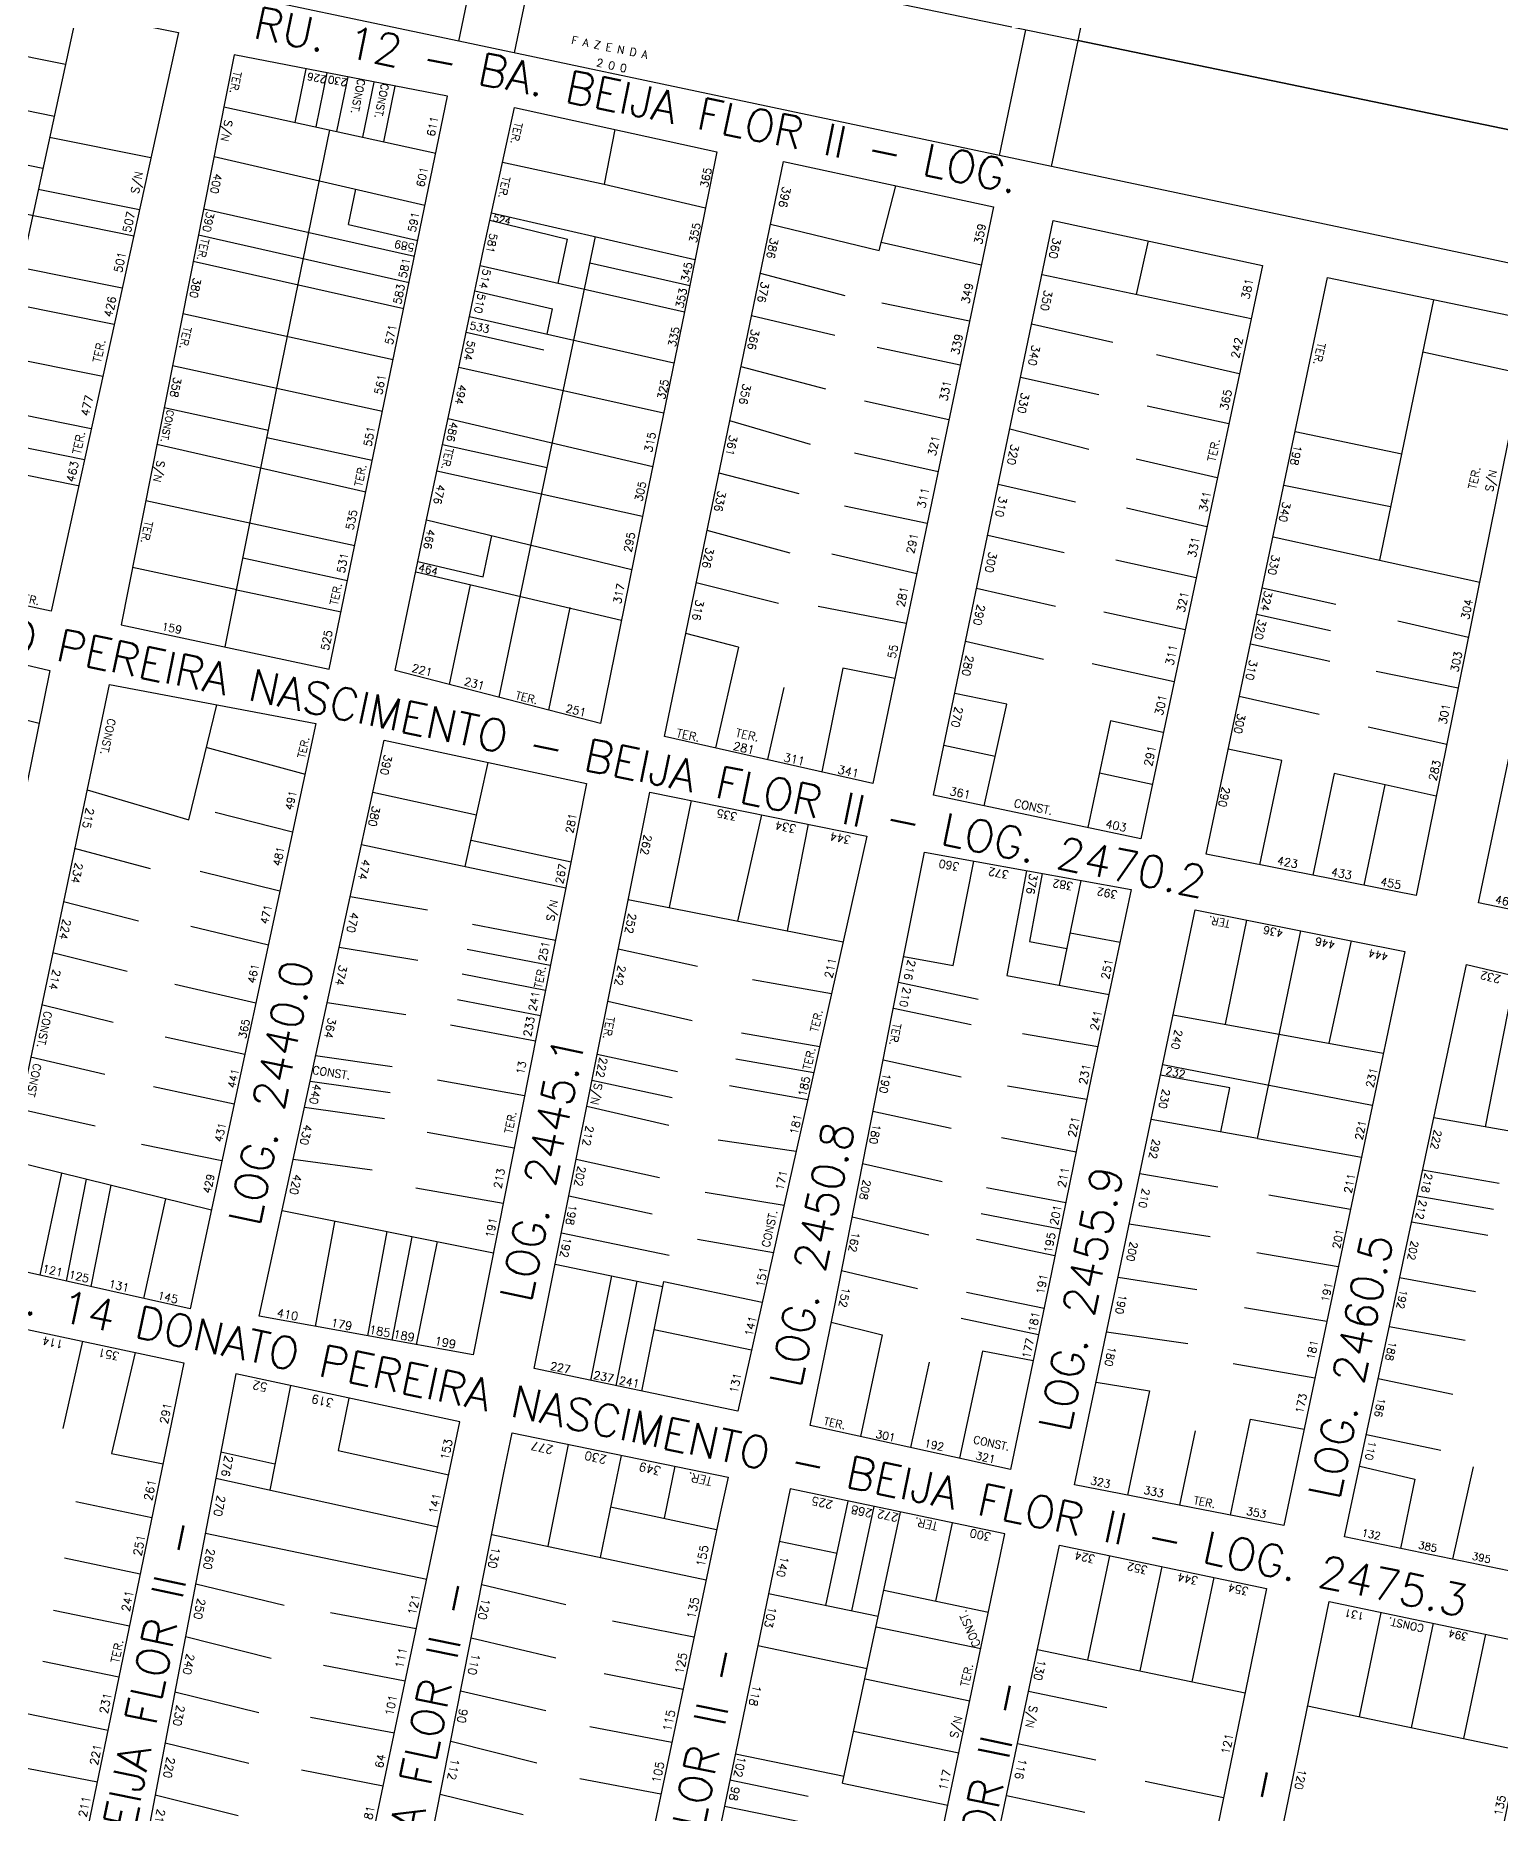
# Model space of a CAD drawing. Extents: x 714896 to 749292, y 8417558 to 8447149.
# Drawn here: x 742204.8 to 742479.6, y 8426256.5 to 8426589.8 of the extents above; entities that cross this region are included whole.
import ezdxf

# ---------------------------------------------------------------- set-up
doc = ezdxf.new("R2010")
doc.units = 0
doc.header["$MEASUREMENT"] = 0
for name, color, linetype in [('LOTE', 7, 'CONTINUOUS'), ('NUM-PORTA', 7, 'CONTINUOUS'), ('QUADRA', 6, 'CONTINUOUS'), ('TEXTO', 7, 'CONTINUOUS'), ('TEXTODERUA', 3, 'CONTINUOUS')]:
    doc.layers.add(name, color=color, linetype=linetype)
doc.styles.add('ROMANS', font='ROMANS.SHX', dxfattribs={"height": 1.5})

msp = doc.modelspace()

# ---------------------------------------------------------------- linework, layer by layer
at = {"layer": 'LOTE', "color": 7}
for p, q in [((742212.58, 8426594.21, 518.27), (742188.94, 8426485.9, 518.77)), ((742189.83, 8426588.61), (742210.43, 8426584.45)), ((742253.56, 8426573.51, 0.62), (742255.62, 8426583.59)), ((742257.47, 8426572.67, 0.62), (742259.55, 8426582.83)), ((742261.37, 8426571.82, 0.63), (742263.48, 8426582.06)), ((742266.26, 8426570.75, 0.63), (742268.38, 8426581.1)), ((742270.17, 8426569.91, 0.64), (742272.31, 8426580.34)), ((742187.82, 8426578.87, 521.18), (742208.42, 8426574.71, 521.18)), ((742240.18, 8426576.42), (742279.93, 8426567.79, 521.44)), ((742185.79, 8426569.08, 521.18), (742206.2, 8426564.96, 521.18)), ((742207.47, 8426570.77), (742226.47, 8426566.93)), ((742250.1, 8426523.69, 522.53), (742260.03, 8426572.11, 519.56)), ((742313.52, 8426572.2, 519.49), (742311.53, 8426561.94, 520.43)), ((742238.34, 8426567.16, 518.57), (742277.9, 8426557.99, 521.44)), ((742292.46, 8426566.09, 521.11), (742311.53, 8426561.94, 520.43)), ((742183.97, 8426560.26, 521.18), (742223.25, 8426552.29)), ((742205.34, 8426561), (742224.32, 8426557.17)), ((742263.54, 8426554.38, 520.56), (742264.9, 8426561.01, 520.15)), ((742311.53, 8426561.94, 520.43), (742330.5, 8426557.52, 521.32)), ((742363.07, 8426549.52, 522.82), (742366.22, 8426561.65, 521.41)), ((742236.39, 8426557.35, 518.57), (742275.93, 8426548.43, 521.44)), ((742290.38, 8426556.56, 521.12), (742328.55, 8426547.84, 521.32)), ((742235.41, 8426552.45, 518.57), (742274.92, 8426543.53, 521.44)), ((742263.54, 8426554.38, 520.56), (742276.53, 8426551.37, 521.44)), ((742290.08, 8426555.19, 521.12), (742304.66, 8426551.65, 521.12)), ((742342.72, 8426554.42, 523.75), (742363.07, 8426549.52, 522.82)), ((742363.46, 8426551.05, 522.74), (742382.23, 8426546.85, 523.47)), ((742411.36, 8426541.25, 524.3), (742413.64, 8426551.31, 522.95)), ((742202.12, 8426546.35), (742221.1, 8426542.52)), ((742234.44, 8426547.54, 518.57), (742273.9, 8426538.63, 521.44)), ((742288.25, 8426546.68, 521.12), (742326.57, 8426538.04, 521.32)), ((742308.81, 8426547.17, 521.22), (742327.57, 8426542.94, 521.32)), ((742356.74, 8426541, 523.18), (742340.81, 8426545.22, 523.75)), ((742393.65, 8426545.03, 525.21), (742432.86, 8426536.77, 525.7)), ((742200.62, 8426539.51), (742219.59, 8426535.68)), ((742287.25, 8426541.93, 521.12), (742301.84, 8426538.59, 521.12)), ((742363.58, 8426539.73, 523.14), (742380.04, 8426536.35, 523.47)), ((742467.11, 8426540.27, 522.35), (742456.97, 8426491.46, 525.85)), ((742232.49, 8426537.73, 518.57), (742271.93, 8426529.07, 521.44)), ((742286.24, 8426537.14, 521.12), (742324.6, 8426528.43, 521.32)), ((742354.77, 8426533.58, 523.33), (742339.17, 8426537.28, 523.75)), ((742285.62, 8426534.2, 521.12), (742300.22, 8426530.86, 521.12)), ((742406.94, 8426532.24, 524.69), (742391.7, 8426535.67, 525.21)), ((742198.47, 8426529.75), (742217.44, 8426525.92)), ((742362.74, 8426531.4, 523.3), (742378.31, 8426528.09, 523.47)), ((742415.12, 8426530, 524.77), (742430.66, 8426526.42, 525.7)), ((742465.08, 8426530.5, 525.75), (742483.73, 8426526.46, 525.84)), ((742230.54, 8426527.92, 518.57), (742269.93, 8426519.39, 521.44)), ((742284.24, 8426527.65, 521.12), (742322.67, 8426519.05, 521.32)), ((742353.11, 8426523.53, 523.46), (742337.19, 8426527.72, 523.75)), ((742404.28, 8426522.42, 524.89), (742389.63, 8426525.73, 525.21)), ((742196.38, 8426519.97), (742215.29, 8426516.15)), ((742228.98, 8426520.08, 518.57), (742248.54, 8426515.84, 520)), ((742360.34, 8426521.33, 523.43), (742376.17, 8426517.81, 523.47)), ((742413.37, 8426520.39, 524.97), (742428.68, 8426517.06, 525.7)), ((742282.22, 8426518.04, 521.12), (742320.61, 8426509.02, 521.32)), ((742350.24, 8426513.15, 523.58), (742335.08, 8426517.55, 523.75)), ((742402.41, 8426512.2, 525.02), (742387.6, 8426515.99, 525.21)), ((742195.11, 8426514.15, 521.18), (742214.03, 8426510.34, 521.18)), ((742227.62, 8426513.21, 518.57), (742266.81, 8426504.29)), ((742248.26, 8426514.45, -1.44), (742268.02, 8426510.17)), ((742281.19, 8426513.15, 521.12), (742300.82, 8426508.81, 521.22)), ((742461.14, 8426511.31, 524.99), (742441.13, 8426515.52, 525.65)), ((742194.05, 8426509.27, 521.18), (742212.83, 8426505.48, 521.18)), ((742358.48, 8426511.57, 523.54), (742374.14, 8426508.09, 523.47)), ((742411.33, 8426510.43, 525.09), (742426.53, 8426506.92, 525.7)), ((742280.15, 8426508.22, 521.12), (742318.71, 8426499.69, 521.32)), ((742348.08, 8426503.87, 523.68), (742333.06, 8426507.78, 523.75)), ((742225.52, 8426502.66, 518.57), (742264.73, 8426494.22, 521.44)), ((742399.96, 8426502.33, 525.1), (742385.44, 8426505.63, 525.21)), ((742459.04, 8426501.42, 525), (742439.01, 8426505.47, 525.65)), ((742356.57, 8426501.61, 523.64), (742372.11, 8426498.38, 523.47)), ((742409.47, 8426501.27, 525.17), (742424.58, 8426497.76, 525.7)), ((742278.21, 8426499.01, 521.12), (742316.69, 8426489.73, 521.32)), ((742288.79, 8426488.35, 521.09), (742290.42, 8426496.07, 521.01)), ((742346.4, 8426492.77, 523.8), (742330.83, 8426497, 523.75)), ((742397.81, 8426492.82, 525.16), (742383.46, 8426496.09, 525.21)), ((742436.98, 8426495.82, 525.65), (742475.77, 8426487.35, 525.84)), ((742354.21, 8426492.61, 523.74), (742370.14, 8426488.95, 523.47)), ((742243.72, 8426491.87, -1.44), (742263.37, 8426487.64)), ((742276.17, 8426489.24, 521.12), (742314.76, 8426480.23, 521.32)), ((742276.58, 8426491.2, 1042.25), (742288.79, 8426488.35, 521.09)), ((742407.47, 8426491.51, 525.24), (742422.55, 8426488.21, 525.7)), ((742242.3, 8426485.98, -1.47), (742262.16, 8426481.77)), ((742282.48, 8426468.15, 521.3), (742286.43, 8426486.85, 521.11)), ((742344.21, 8426483.31, 523.94), (742328.8, 8426487.22, 523.75)), ((742396.19, 8426482.77, 525.21), (742381.38, 8426486.14, 525.21)), ((742448.78, 8426483.12, 525.35), (742434.94, 8426486.18, 525.65)), ((742301.15, 8426463.34, 521.3), (742305.16, 8426482.55, 521.18)), ((742351.67, 8426482.81, 523.88), (742368.19, 8426479.62, 523.47)), ((742405.26, 8426481.79, 525.29), (742420.48, 8426478.43, 525.7)), ((742447.75, 8426478.23, 525.35), (742433.91, 8426481.29, 525.65)), ((742460.41, 8426480.06, 525.4), (742473.66, 8426477, 525.84)), ((742336.68, 8426475.13, 523.74), (742326.82, 8426477.67, 523.75)), ((742393.95, 8426472.85, 525.27), (742379.32, 8426476.23, 525.21)), ((742447.65, 8426472.42, 525.42), (742432.74, 8426475.73, 525.65)), ((742336.68, 8426475.13, 523.74), (742332.37, 8426456.24, 525.81)), ((742356.28, 8426471.17, 523.98), (742352.35, 8426451.74, 525.81)), ((742366.03, 8426469.29, 523.47), (742356.28, 8426471.17, 523.98)), ((742403.06, 8426472.08, 525.34), (742418.41, 8426468.69, 525.7)), ((742456.33, 8426470.64, 525.44), (742471.73, 8426467.49, 525.84)), ((742345.22, 8426467.59, 524.33), (742342.12, 8426454.05, 525.81)), ((742387.07, 8426464.42, 525.29), (742377.29, 8426466.47, 525.21)), ((742445.61, 8426462.54, 525.48), (742430.66, 8426465.88, 525.65)), ((742195.72, 8426463.3, 522.63), (742205.53, 8426460.88, 521.67)), ((742233.57, 8426442.74, 523.19), (742238.82, 8426464.33, 522.39)), ((742382.77, 8426445.39, 525.7), (742387.07, 8426464.42, 525.29)), ((742406.52, 8426461.31, 525.45), (742402.27, 8426441.3, 525.7)), ((742416.39, 8426459.15, 525.7), (742406.52, 8426461.31, 525.45)), ((742454.81, 8426460.21, 525.51), (742469.58, 8426456.94, 525.84)), ((742236.79, 8426456.4, 522.92), (742255.41, 8426451.35, 521.75)), ((742384.87, 8426454.66, 525.29), (742375.24, 8426456.68, 525.21)), ((742438.64, 8426453.91, 525.55), (742428.58, 8426456.04, 525.65)), ((742285.43, 8426434.03, 523.06), (742289.75, 8426453.52, 521.48)), ((742434.53, 8426434.34, 525.85), (742438.64, 8426453.91, 525.55)), ((742414.34, 8426449.36, 525.7), (742404.44, 8426451.53, 525.45)), ((742448.46, 8426451.42, 525.55), (742444.44, 8426432.39, 525.85)), ((742467.6, 8426447.21, 525.84), (742448.46, 8426451.42, 525.55)), ((742457.98, 8426449.33, 523.69), (742454, 8426430.5, 523.99)), ((742214.51, 8426448.4, 525.74), (742233.57, 8426442.74, 523.19)), ((742268.14, 8426447.93, 523.18), (742287.58, 8426443.73, 523)), ((742323.75, 8426426.31, -0.44), (742327.89, 8426446.37)), ((742238.54, 8426444.23, 522.9), (742253.07, 8426440.49, 521.75)), ((742336.59, 8426423.79, 524.29), (742341.07, 8426443.71, 524.76)), ((742349.77, 8426441.95, 524.76), (742345.81, 8426421.97, 524.5)), ((742226.43, 8426433.56, 523.63), (742212.18, 8426437.37, 525.74)), ((742266.01, 8426438.16, 523.18), (742304.32, 8426430.01, 522.83)), ((742286.53, 8426438.97, 523), (742305.31, 8426434.91, 522.83)), ((742235.72, 8426433.11, 522.97), (742250.69, 8426429.42, 521.75)), ((742377, 8426415.44), (742380.88, 8426435.02)), ((742400.95, 8426431.38), (742396.86, 8426411.77)), ((742224.16, 8426423.74, 523.68), (742210.07, 8426427.4, 525.74)), ((742278.38, 8426425.85, 523.42), (742263.88, 8426428.33, 524.88)), ((742316.03, 8426427.84, 523.61), (742356.35, 8426419.9, 524.77)), ((742233.95, 8426422.81, 522.96), (742248.52, 8426419.34, 521.75)), ((742286.8, 8426423.23, 523.19), (742302.4, 8426420.2, 522.83)), ((742428.04, 8426404.44, 526.99), (742432.06, 8426423.95, 526.56)), ((742391.3, 8426419.92), (742398.29, 8426418.63)), ((742398.9, 8426421.56), (742408.3, 8426419.82)), ((742436.19, 8426393.19, 527.2), (742442.19, 8426421.94, 526.56)), ((742451.65, 8426420.06, 526.56), (742447.46, 8426400.88, 526.94)), ((742222.01, 8426414.32, 523.71), (742208.04, 8426417.82, 525.74)), ((742276.53, 8426416.4, 523.51), (742261.8, 8426418.81, 524.88)), ((742285.79, 8426418.54, 523.19), (742301.4, 8426415.5, 522.83)), ((742329, 8426415.27, 524.17), (742314.15, 8426418.49, 523.61)), ((742367.71, 8426417.16), (742377, 8426415.44)), ((742284.9, 8426413.87, 523.19), (742300.51, 8426410.83, 522.83)), ((742339.34, 8426412.81, 524.38), (742354.17, 8426410.19, 524.77)), ((742387.07, 8426413.58), (742406.23, 8426410.04)), ((742476.86, 8426385.17, 527.36), (742482.43, 8426413.49, 526.32)), ((742231, 8426411.94, 523), (742246.18, 8426408.47, 521.75)), ((742283.97, 8426409.1, 523.19), (742299.57, 8426406.06, 522.83)), ((742219.42, 8426404.79, 523.74), (742205.98, 8426408.06, 525.74)), ((742274.31, 8426406.18, 523.58), (742259.56, 8426408.47, 524.88)), ((742328.04, 8426405.09, 524.16), (742312.2, 8426408.73, 523.61)), ((742418.28, 8426406.23, 527.22), (742457.66, 8426399.01, 527.1)), ((742282.66, 8426404.33, 523.24), (742298.62, 8426401.34, 522.83)), ((742337.28, 8426402.85, 524.35), (742351.94, 8426400.26, 524.77)), ((742229.14, 8426402.1, 522.97), (742244.1, 8426398.8, 521.75)), ((742217.81, 8426395.03, 523.65), (742203.92, 8426398.29, 525.74)), ((742271.76, 8426396.42, 523.63), (742257.39, 8426398.53, 524.88)), ((742325.25, 8426395.49, 524.11), (742310.2, 8426398.78, 523.61)), ((742336.18, 8426397.97, 524.35), (742350.85, 8426395.39, 524.77)), ((742455.6, 8426389.22, 527.1), (742416.3, 8426396.82, 527.22)), ((742226.98, 8426392.76, 522.95), (742242.11, 8426389.54, 521.75)), ((742271.36, 8426391.57, 523.61), (742256.34, 8426393.69, 524.88)), ((742280.26, 8426393.99, 523.28), (742296.58, 8426391.06, 522.83)), ((742324.27, 8426390.61, 524.11), (742309.22, 8426393.9, 523.61)), ((742335.01, 8426392.93, 524.33), (742349.72, 8426390.35, 524.77)), ((742428.89, 8426392.49, 527.01), (742415.89, 8426394.86, 527.22)), ((742427.17, 8426384.26, 527.44), (742428.89, 8426392.49, 527.25)), ((742434.07, 8426383.03, 527.43), (742436.19, 8426393.19, 527.2)), ((742323.66, 8426385.45, 524.1), (742308.25, 8426389.03, 523.61)), ((742216.02, 8426385.32, 523.55), (742201.85, 8426388.54, 525.74)), ((742270.3, 8426386.69, 523.61), (742255.28, 8426388.8, 524.88)), ((742434.07, 8426383.03, 527.43), (742414.15, 8426386.59, 527.22)), ((742486.7, 8426383.44, 527.34), (742467.13, 8426386.88, 526.37)), ((742278.32, 8426384.18, 523.28), (742294.64, 8426381.25, 522.83)), ((742332.9, 8426382.79, 524.3), (742347.53, 8426380.64, 524.77)), ((742434.07, 8426383.03, 527.43), (742453.56, 8426379.53, 527.1)), ((742224.71, 8426381.95, 522.89), (742239.81, 8426378.86, 521.75)), ((742268.02, 8426377.08, 523.6), (742253.16, 8426379.08, 524.88)), ((742321.91, 8426375.66, 524.08), (742306.25, 8426379.07, 523.61)), ((742237.82, 8426369.6, 521.75), (742199.83, 8426378.96, 525.74)), ((742205.73, 8426357.37, 521.89), (742209.76, 8426376.52, 523.77)), ((742426.65, 8426373.88, 527.01), (742412, 8426376.37, 527.22)), ((742479.38, 8426374.58, 527.01), (742465.05, 8426377.1, 526.31)), ((742214.34, 8426375.39, 523.21), (742210.61, 8426356.27, 521.89)), ((742218.94, 8426374.25, 523.2), (742215.24, 8426355.24, 521.89)), ((742276.21, 8426373.78, 523.28), (742292.57, 8426370.89, 522.83)), ((742330.43, 8426372.92, 524.27), (742345.26, 8426370.52, 524.77)), ((742436.2, 8426372.42, 526.98), (742451.5, 8426369.75, 527.1)), ((742229.2, 8426371.73, 522.44), (742225.09, 8426353.02, 521.89)), ((742251.09, 8426369.54, 524.88), (742290.72, 8426361.6, 522.83)), ((742320.53, 8426368.8, 0.47), (742304.87, 8426372.21)), ((742478.34, 8426369.69, 527.01), (742464.01, 8426372.21, 526.31)), ((742260.92, 8426367.38, 523.38), (742257.28, 8426347.78, 522.77)), ((742425.17, 8426364.6, 527), (742410.02, 8426366.96, 527.22)), ((742477.3, 8426364.8, 527.06), (742462.97, 8426367.32, 526.35)), ((742270.76, 8426365.6, 523.38), (742267.12, 8426346, 522.77)), ((742271.71, 8426345.17, 522.77), (742275.52, 8426364.56, 523.1)), ((742276.29, 8426344.34, 522.77), (742280.26, 8426363.69, 523.1)), ((742329.05, 8426364.13, 524.25), (742343.26, 8426361.63, 524.77)), ((742433.93, 8426361.66, 526.98), (742449.23, 8426358.99, 527.1)), ((742422.67, 8426354.63, 526.99), (742407.92, 8426356.94, 527.22)), ((742474.99, 8426354.27, 527.11), (742460.74, 8426356.86, 526.35)), ((742431.65, 8426351.32, 526.97), (742447.08, 8426348.79, 527.1)), ((742421.01, 8426344.53, 526.96), (742405.77, 8426346.71, 527.22)), ((742473.04, 8426345.11, 527.11), (742458.79, 8426347.7, 526.35)), ((742213.62, 8426344.99, 527.3), (742209.97, 8426328.65, 528.38)), ((742223.55, 8426342.87, 527.3), (742219.08, 8426323.92, 529.31)), ((742429.52, 8426340.84, 526.94), (742444.84, 8426338.14, 527.1)), ((742252.64, 8426336.68, 525.93), (742248.8, 8426317.06, 527.32)), ((742403.79, 8426337.3, 527.22), (742413.8, 8426335.73, 526.96)), ((742413.8, 8426335.73, 526.96), (742409.68, 8426316.15, 526.44)), ((742470.71, 8426335.01, 527.22), (742456.71, 8426337.92, 526.35)), ((742263.64, 8426334.32, 525.92), (742261.61, 8426324.5, 527.34)), ((742428.99, 8426312.41, 526.44), (742432.75, 8426330.37, 526.91)), ((742432.75, 8426330.37, 526.91), (742442.81, 8426328.51, 527.1)), ((742422.39, 8426328.22, 526.85), (742419.46, 8426314.26, 526.44)), ((742468.48, 8426324.54, 527.22), (742454.49, 8426327.45, 526.35)), ((742219.08, 8426323.92, 529.31), (742228.76, 8426322.03, 531.29)), ((742249.76, 8426321.97, 527.84), (742239.62, 8426324.19, 526.99)), ((742261.61, 8426324.5, 527.34), (742282.36, 8426319.93, 530.49)), ((742304.78, 8426325.64, 524.89), (742300.95, 8426306.55, 526.24)), ((742314.71, 8426323.59, 524.88), (742310.78, 8426304.47, 526.67)), ((742280.3, 8426310.15, 530.49), (742238.68, 8426319.28, 526.99)), ((742324.75, 8426321.56, 524.88), (742322.75, 8426311.81, 525.79)), ((742453.24, 8426321.58, 526.35), (742463.61, 8426319.11, 527.2)), ((742463.61, 8426319.11, 527.2), (742460.9, 8426306.16, 528.27)), ((742474.53, 8426321.42, 527.57), (742470.63, 8426304.15, 528.27)), ((742226.66, 8426311.87, 531.29), (742212.38, 8426314.9, 529.01)), ((742312.72, 8426313.93, -1.73), (742332.59, 8426309.73)), ((742353.11, 8426295.44), (742357.3, 8426315.03)), ((742356.22, 8426262.13), (742367.09, 8426312.98)), ((742358, 8426294.42), (742362.19, 8426314)), ((742236.71, 8426309.03, 526.99), (742278.24, 8426300.37, 530.49)), ((742373.74, 8426296.27), (742376.88, 8426310.94)), ((742290.41, 8426308.77, 525.91), (742330.63, 8426300.27, 529.41)), ((742344.37, 8426307.51), (742355.21, 8426305.25)), ((742224.48, 8426301.33, 531.29), (742210.27, 8426304.32, 529.12)), ((742402.25, 8426285.22), (742406.4, 8426304.78)), ((742412.04, 8426283.17), (742416.18, 8426302.74)), ((742234.88, 8426299.5, 526.99), (742251.49, 8426295.54, 527.9)), ((742288.55, 8426299.38, 525.91), (742304.34, 8426295.65, 526.66)), ((742421.83, 8426281.13), (742425.97, 8426300.7)), ((742342.35, 8426297.71), (742362.92, 8426293.42)), ((742363.96, 8426298.31), (742383.58, 8426294.22)), ((742222.44, 8426291.55, 531.29), (742208.22, 8426294.53, 529.12)), ((742276.27, 8426291.05, 530.49), (742260.19, 8426294.05, 528.46)), ((742328.36, 8426289.53, 529.42), (742313.05, 8426292.49, 527.25)), ((742453.2, 8426274.59), (742457.3, 8426294.16)), ((742232.98, 8426289.62, 526.99), (742249.05, 8426285.55, 527.94)), ((742286.57, 8426289.41, 525.91), (742302.42, 8426285.65, 526.78)), ((742362.51, 8426291.47), (742382.14, 8426287.37)), ((742462.99, 8426272.54), (742467.09, 8426292.12)), ((742472.78, 8426270.5), (742476.88, 8426290.08)), ((742340.32, 8426287.92), (742360.84, 8426283.64)), ((742392.8, 8426287.19), (742431.73, 8426279.06)), ((742220.49, 8426281.99, 531.29), (742206.24, 8426284.93, 529.19)), ((742274.21, 8426281.27, 530.49), (742258.88, 8426284.19, 528.6)), ((742326.3, 8426279.71, 529.42), (742311.51, 8426282.66, 527.42)), ((742218.44, 8426272.04, 531.29), (742179.16, 8426280.04, 526.91)), ((742230.98, 8426279.25, 526.99), (742246.72, 8426275.41, 527.97)), ((742284.59, 8426279.43, 525.91), (742300.54, 8426275.77, 526.85)), ((742360.45, 8426281.68), (742380.08, 8426277.58)), ((742391.14, 8426279.36), (742405.83, 8426276.3)), ((742443.48, 8426276.61), (742483.14, 8426268.34)), ((742272.15, 8426271.5, 530.49), (742256.45, 8426274.45, 528.62)), ((742324.2, 8426269.78, 529.42), (742308.85, 8426272.71, 527.46)), ((742177.08, 8426270.03, 526.91), (742216.44, 8426262.37, 531.29)), ((742229.15, 8426269.72, 526.99), (742244.88, 8426265.9, 528)), ((742282.73, 8426270.04, 525.91), (742298.91, 8426265.96, 526.92)), ((742358.31, 8426271.91), (742378.03, 8426267.8)), ((742389.07, 8426269.58), (742403.75, 8426266.51)), ((742336.12, 8426267.63), (742356.54, 8426263.45)), ((742270.06, 8426261.59, 530.49), (742254.76, 8426264.57, 528.67)), ((742322.16, 8426260.07, 529.42), (742306.95, 8426262.97, 527.52)), ((742335.11, 8426262.74), (742349.8, 8426259.73)), ((742413.02, 8426262.54), (742427.71, 8426259.47)), ((742227.29, 8426259.94, 526.99), (742242.86, 8426256.07, 528.01)), ((742280.75, 8426260.07, 525.91), (742296.33, 8426256.25, 526.91)), ((742356.22, 8426262.13), (742375.97, 8426258.01)), ((742387, 8426259.8), (742401.68, 8426256.73)), ((742334.09, 8426257.84), (742348.79, 8426254.83))]:
    msp.add_line(p, q, dxfattribs=at)
for points in [[(742284.26, 8426588.77), (742289.04, 8426611.9)], [(742294.72, 8426586.56), (742299.51, 8426609.73)], [(742385.67, 8426567.35), (742390.61, 8426590.89)], [(742395.45, 8426565.29), (742400.4, 8426588.86)], [(742390.72, 8426433.23), (742387.07, 8426413.58)], [(742393.67, 8426432.7), (742391.3, 8426419.92)], [(742366.74, 8426412.3), (742381.7, 8426409.14)], [(742365.76, 8426407.44), (742380.37, 8426404.36)], [(742404.14, 8426400.2), (742389.96, 8426402.65)], [(742363.82, 8426397.75), (742378.51, 8426394.57)], [(742402.07, 8426390.3), (742387.15, 8426392.81)], [(742361.92, 8426388.14), (742376.6, 8426384.96)], [(742400.05, 8426380.45), (742386.05, 8426383.16)], [(742359.99, 8426378.33), (742374.9, 8426374.95)], [(742398.1, 8426370.94), (742383.25, 8426373.77)], [(742358.01, 8426368.31), (742372.43, 8426364.98)], [(742397.1, 8426366.04), (742382.25, 8426368.87)], [(742396.06, 8426361), (742381.36, 8426364.07)], [(742356.04, 8426358.28), (742370.32, 8426354.86)], [(742394.02, 8426351.14), (742379.49, 8426354.11)], [(742392.99, 8426346.22), (742378.45, 8426349.24)], [(742354.1, 8426348.55), (742363.65, 8426346.23), (742359.59, 8426327.15)], [(742391.97, 8426341.33), (742382.46, 8426343.12), (742378.18, 8426323.06)], [(742369.04, 8426325.07), (742372.54, 8426341.09)]]:
    msp.add_lwpolyline(points, dxfattribs=at)
at = {"layer": 'LOTE', "color": 7, "linetype": 'CONTINUOUS', "elevation": 521.12, "flags": 128}
for points in [[(742291.81, 8426465.75), (742309.87, 8426552.11)], [(742302.88, 8426543.38), (742304.66, 8426551.65)], [(742300.81, 8426533.8), (742301.84, 8426538.59)]]:
    msp.add_lwpolyline(points, dxfattribs=at)
at = {"layer": 'LOTE', "color": 7, "linetype": 'CONTINUOUS', "flags": 128}
for points in [[(742240.44, 8426475.17), (742250.1, 8426523.69)], [(742223.03, 8426490.14), (742242.59, 8426485.95)], [(742303.5, 8426365.35), (742323.69, 8426361.12)], [(742302.32, 8426359.47), (742322.51, 8426355.24)], [(742308.99, 8426337.64), (742312.92, 8426357.25)], [(742313.79, 8426336.63), (742317.72, 8426356.24)], [(742318.58, 8426335.63), (742322.7, 8426356.17)], [(742322.7, 8426356.17), (742341.17, 8426352.3)], [(742320.91, 8426347.23), (742339.17, 8426343.41)]]:
    msp.add_lwpolyline(points, dxfattribs=at)
at = {"layer": 'QUADRA', "color": 6, "linetype": 'CONTINUOUS'}
for points in [[(742670.73, 8427152.64), (742864.83, 8427164.36), (742891.39, 8427154.14), (742737.31, 8426801.99), (742549.7, 8426576.52), (742547.04, 8426573.31), (742544.07, 8426559.15), (742400.4, 8426588.86), (742401.55, 8426594.37), (742427.48, 8426646.26), (742464.15, 8426719.62), (742470.33, 8426731.99), (742516.34, 8426824.06), (742557.01, 8426905.46), (742561.48, 8426914.41), (742624.34, 8427050.37), (742670.73, 8427152.64)], [(742539, 8426534.97), (742395.45, 8426565.29), (742284.26, 8426588.77), (742233.63, 8426599.47), (742184.51, 8426609.84), (742132.24, 8426620.88), (742093.11, 8426629.14), (742097.79, 8426651.45), (742299.51, 8426609.73), (742400.4, 8426588.86), (742544.07, 8426559.15), (742539, 8426534.97)], [(742514.72, 8426419.06), (742475.56, 8426427.23), (742499.14, 8426539.78), (742523.62, 8426534.68), (742522.59, 8426529.79), (742506.19, 8426451.49), (742510.67, 8426448.51), (742508.81, 8426439.62), (742518.61, 8426437.65), (742514.72, 8426419.06)]]:
    msp.add_lwpolyline(points, close=True, dxfattribs=at)
at = {"layer": 'QUADRA', "color": 6}
for points in [[(742191.86, 8426598.4), (742231.63, 8426590.37), (742207.75, 8426481.87), (742169.45, 8426490.08), (742191.86, 8426598.4)], [(742220.89, 8426479.35), (742259.93, 8426470.99), (742282.12, 8426578.42), (742242.13, 8426586.23), (742220.89, 8426479.35)], [(742288.88, 8426549.67), (742294.69, 8426576.35), (742332.63, 8426567.99), (742326.57, 8426538.04), (742319.83, 8426505.18), (742310.83, 8426460.85), (742272.31, 8426470.77), (742278.21, 8426499.01), (742282.74, 8426520.48), (742288.88, 8426549.67)], [(742345.16, 8426566.2), (742384.53, 8426557.7), (742361.91, 8426449.58), (742322.81, 8426458.4), (742345.16, 8426566.2)], [(742395.76, 8426555.16), (742435.02, 8426546.71), (742412.16, 8426439.22), (742373.31, 8426447.38), (742395.76, 8426555.16)], [(742447.23, 8426544.42), (742485.63, 8426536.42), (742463.81, 8426428.56), (742424.43, 8426436.34), (742447.23, 8426544.42)], [(742166.85, 8426480.34), (742207.53, 8426470.76), (742185.53, 8426362.31), (742146.69, 8426370.48), (742166.85, 8426480.34)], [(742218.69, 8426468.14), (742257.45, 8426460.82), (742233.83, 8426351.05), (742195.8, 8426359.6), (742218.69, 8426468.14)], [(742270.27, 8426457.71), (742308.22, 8426449.58), (742286.91, 8426342.42), (742246.77, 8426349.68), (742270.27, 8426457.71)], [(742320.05, 8426447.95), (742360.8, 8426439.72), (742336.59, 8426331.86), (742298.39, 8426339.86), (742320.05, 8426447.95)], [(742365.49, 8426406.1), (742371.61, 8426436.69), (742410.4, 8426429.67), (742402.96, 8426394.67), (742395.43, 8426357.91), (742387.73, 8426320.96), (742350.13, 8426329.23), (742354.69, 8426351.41), (742363.82, 8426397.75), (742365.49, 8426406.1)], [(742422.4, 8426425.86), (742461.68, 8426418.07), (742439.01, 8426310.48), (742399.76, 8426318.07), (742422.4, 8426425.86)], [(742473.25, 8426415.66), (742512.17, 8426406.43), (742490.26, 8426300.1), (742450.42, 8426308.31), (742473.25, 8426415.66)], [(742162.73, 8426201), (742193.55, 8426349.27), (742232.66, 8426340.95), (742202.13, 8426193.48), (742162.73, 8426201)], [(742224.11, 8426243.14), (742213.89, 8426191.11), (742253.38, 8426183.15), (742268.05, 8426252.05), (742284.46, 8426329.9), (742242.44, 8426338.87), (742228.9, 8426268.44), (742224.11, 8426243.14)], [(742333.26, 8426312.79), (742319.56, 8426247.76), (742303.41, 8426172.26), (742265.15, 8426180.78), (742279.93, 8426255.94), (742292.71, 8426320.33), (742294.24, 8426327.81), (742334.75, 8426319.5)], [(742330.04, 8426238.26), (742315.85, 8426169.71), (742355.47, 8426161.59), (742369.53, 8426227.37), (742386.66, 8426308.9), (742346.4, 8426317.3), (742340.32, 8426287.92), (742330.04, 8426238.26)], [(742365.75, 8426159.49), (742396.94, 8426306.75), (742435.76, 8426298.65), (742405.47, 8426151.35), (742365.75, 8426159.49)], [(742417.22, 8426148.93), (742447.51, 8426296.2), (742487.24, 8426287.91), (742456.44, 8426140.9), (742417.22, 8426148.93)]]:
    msp.add_lwpolyline(points, close=True, dxfattribs=at)

# ---------------------------------------------------------------- texts
at = {"layer": 'NUM-PORTA', "style": 'ROMANS'}
for s, height, rotation, p in [('226', 1.4, 169.2721, (742259.5, 8426582.22)), ('230', 1.4, 169.2721, (742263.39, 8426581.65)), ('S/N', 1.533, 77.896, (742224.17, 8426560.03)), ('507', 1.533, 77.896, (742222.67, 8426552.77)), ('501', 1.533, 77.896, (742221.02, 8426545.24)), ('426', 1.533, 77.896, (742219.18, 8426536.89)), ('477', 1.534, 77.7727, (742214.85, 8426518.36)), ('486', 1.452, 258.0245, (742282.69, 8426517.48)), ('320', 1.526, 258.2307, (742387.86, 8426513.3)), ('463', 1.534, 77.7727, (742212.12, 8426505.95)), ('476', 1.452, 258.0245, (742280.22, 8426505.75)), ('300', 1.526, 258.2284, (742383.72, 8426493.11)), ('364', 1.509, 257.8445, (742259.77, 8426405.76)), ('221', 1.455, 78.2172, (742453.75, 8426382.61)), ('198', 1.489, 260.1522, (742304.93, 8426370.68)), ('131', 1.484, 77.8122, (742336.48, 8426335.17)), ('118', 1.538, 257.1193, (742339.51, 8426280.65)), ('S/N', 1.523, 77.6814, (742377.81, 8426270.46)), ('117', 1.523, 77.6814, (742375.75, 8426260.65))]:
    msp.add_text(s, height=height, rotation=rotation, dxfattribs=at).set_placement(p)
at = {"layer": 'NUM-PORTA', "color": 7, "style": 'ROMANS'}
for s, height, rotation, p in [('2 0 0', 1.468, 347.8661, (742309.93, 8426584.09)), ('S/N', 1.484, 258.5103, (742240.36, 8426574.12, 521.44)), ('611', 1.487, 78.469, (742279.68, 8426570.79)), ('400', 1.484, 258.5103, (742238.36, 8426564.04, 521.44)), ('601', 1.484, 78.5178, (742277.72, 8426561.28, -521.44)), ('365', 1.469, 78.1212, (742330.94, 8426561.18)), ('396', 1.543, 258.0062, (742345.02, 8426561.63)), ('390', 1.484, 258.5103, (742236.93, 8426556.88, 521.44)), ('591', 1.484, 78.5178, (742276.11, 8426552.83, -521.44)), ('524', 1.3, 345.8351, (742290.55, 8426555.09, 0)), ('581', 1.451, 258.0394, (742290.09, 8426552.84)), ('355', 1.469, 78.1349, (742328.85, 8426550.84)), ('359', 1.519, 78.2015, (742382.36, 8426550.55)), ('589', 1.484, 168.5178, (742276.04, 8426550.74, -521.44)), ('386', 1.527, 258.2239, (742342.71, 8426551.99)), ('360', 1.532, 258.2657, (742395.73, 8426552.01)), ('581', 1.483, 78.5321, (742274.4, 8426544.22, -521.44)), ('514', 1.452, 258.0298, (742288.83, 8426546.16, -521.12)), ('345', 1.469, 78.1349, (742327.31, 8426543.47)), ('380', 1.484, 258.5103, (742234.47, 8426544.49, 521.44)), ('583', 1.483, 78.5321, (742273.39, 8426539.32, -521.44)), ('376', 1.527, 258.2239, (742341, 8426543.77)), ('349', 1.519, 78.2015, (742379.98, 8426539.44)), ('381', 1.533, 78.0812, (742432.49, 8426540.23)), ('510', 1.452, 258.0298, (742287.86, 8426541.54, -521.12)), ('353', 1.469, 78.1349, (742326.32, 8426538.58)), ('350', 1.528, 258.2404, (742394.12, 8426542.2)), ('533', 1.452, 348.0298, (742286.17, 8426534.79, 521.12)), ('571', 1.483, 78.5321, (742271.83, 8426531.75, -521.44)), ('504', 1.452, 258.0298, (742285.92, 8426532.73)), ('335', 1.469, 78.1414, (742324.91, 8426531.34)), ('366', 1.527, 258.2239, (742339.16, 8426534.88)), ('339', 1.519, 78.2015, (742378.04, 8426529.86)), ('242', 1.529, 78.0386, (742430.57, 8426529.18)), ('340', 1.527, 258.2338, (742391.81, 8426531.91)), ('561', 1.483, 78.5333, (742269.82, 8426522.38)), ('358', 1.484, 258.5103, (742230.77, 8426525.86, 521.44)), ('494', 1.452, 258.0298, (742284.27, 8426524.47)), ('325', 1.469, 78.1414, (742322.89, 8426521.49)), ('356', 1.527, 258.2239, (742337.57, 8426524.65)), ('331', 1.515, 78.224, (742375.85, 8426521.17)), ('330', 1.526, 258.2319, (742389.8, 8426522.98)), ('365', 1.529, 78.0386, (742428.49, 8426519.43)), ('551', 1.483, 78.5333, (742267.81, 8426512.65)), ('315', 1.469, 78.1125, (742320.46, 8426511.58)), ('361', 1.527, 258.2111, (742335.05, 8426515.03)), ('321', 1.515, 78.224, (742373.7, 8426510.86)), ('198', 1.494, 258.1006, (742440.95, 8426513.14)), ('S/N', 1.484, 258.5103, (742227.67, 8426510.25, 521.44)), ('305', 1.469, 78.1125, (742318.65, 8426502.35)), ('S/N', 1.507, 78.6248, (742478.22, 8426504.17)), ('336', 1.527, 258.2111, (742332.88, 8426504.56)), ('311', 1.515, 78.224, (742371.71, 8426501.07)), ('310', 1.526, 258.2303, (742385.64, 8426503.52)), ('341', 1.529, 78.0361, (742424.58, 8426500.39)), ('535', 1.484, 78.5103, (742264.47, 8426497, 521.44)), ('340', 1.494, 258.0955, (742438.84, 8426502.51)), ('466', 1.452, 258.0178, (742278.36, 8426497.34)), ('295', 1.469, 78.3999, (742316.59, 8426492.82)), ('291', 1.515, 78.2387, (742369.65, 8426492.55)), ('531', 1.484, 78.5103, (742262.8, 8426488.93, 521.44)), ('326', 1.525, 258.261, (742330.64, 8426493.94)), ('331', 1.529, 78.0315, (742422.46, 8426491.82)), ('464', 1.452, 346.3344, (742276.53, 8426489.4)), ('330', 1.494, 258.0916, (742436.8, 8426492.56)), ('317', 1.469, 78.3999, (742314.63, 8426483.17)), ('281', 1.515, 78.2371, (742367.8, 8426482.55)), ('316', 1.525, 258.261, (742328.76, 8426484.14)), ('290', 1.526, 258.2283, (742381.51, 8426483.24)), ('321', 1.529, 78.0295, (742420.38, 8426481.53)), ('324', 1.494, 258.0869, (742435.41, 8426485.81, -525.65)), ('304', 1.503, 78.5106, (742473.71, 8426480.18)), ('159', 1.484, 348.5103, (742228.39, 8426478.35)), ('320', 1.494, 258.0869, (742434.29, 8426480.47, -525.65)), ('525', 1.484, 78.5103, (742259.8, 8426474.42)), ('55', 1.514, 78.2299, (742366.14, 8426472.9)), ('280', 1.526, 258.2283, (742379.37, 8426473.73)), ('311', 1.529, 78.0295, (742418.26, 8426471.59)), ('310', 1.494, 258.0826, (742432.61, 8426472.86)), ('303', 1.503, 78.5106, (742471.72, 8426470.36)), ('221', 1.5, 345.0775, (742275.32, 8426470.59)), ('231', 1.5, 345.0775, (742285.11, 8426468.07)), ('301', 1.529, 78.0295, (742416.27, 8426462.21)), ('251', 1.5, 345.7931, (742304.18, 8426463.02)), ('270', 1.526, 258.2283, (742377.36, 8426464.08)), ('300', 1.494, 258.0773, (742430.39, 8426462.82)), ('301', 1.504, 78.511, (742469.48, 8426460.58)), ('281', 1.563, 347.2624, (742335.59, 8426455.92)), ('291', 1.529, 78.0295, (742414.24, 8426452.67)), ('390', 1.51, 257.8982, (742270.27, 8426455.1)), ('311', 1.563, 347.2624, (742345.04, 8426453.79)), ('341', 1.563, 347.2624, (742355.2, 8426451.5)), ('283', 1.504, 76.4489, (742467.59, 8426449.97)), ('491', 1.423, 77.7766, (742253.06, 8426444.5)), ('361', 1.535, 348.2005, (742376.19, 8426447.46)), ('290', 1.494, 258.0773, (742427.49, 8426449.07)), ('215', 1.5, 258.0408, (742214.39, 8426445.11)), ('380', 1.51, 257.8982, (742268.05, 8426445.47)), ('281', 1.47, 78.73, (742305.66, 8426440.13)), ('335', 1.5, 168.3479, (742336.58, 8426444.01)), ('334', 1.546, 168.3479, (742347.65, 8426441.77)), ('403', 1.535, 348.2005, (742405.46, 8426441.32)), ('262', 1.49, 258.6577, (742319.02, 8426440.09)), ('344', 1.538, 168.0227, (742357.91, 8426439.67)), ('481', 1.423, 77.8199, (742250.79, 8426434)), ('423', 1.524, 348.8615, (742437.64, 8426434.44)), ('234', 1.5, 258.0408, (742212.29, 8426434.8)), ('474', 1.508, 257.8824, (742266.15, 8426435.49)), ('267', 1.47, 78.73, (742303.77, 8426430.66)), ('360', 1.504, 169.641, (742378.24, 8426434.64)), ('372', 1.504, 169.641, (742387.53, 8426433.16)), ('376', 1.504, 259.641, (742391.35, 8426432.78)), ('433', 1.524, 348.8615, (742447.76, 8426432.33)), ('382', 1.504, 169.641, (742399.59, 8426430.98)), ('392', 1.505, 169.2817, (742407.91, 8426429.4)), ('455', 1.524, 348.8615, (742457.02, 8426430.51)), ('471', 1.423, 77.8425, (742248.42, 8426423.1)), ('S/N', 1.47, 78.7938, (742302.07, 8426423.64)), ('463', 1.5, 348.2958, (742478.53, 8426427.15)), ('224', 1.5, 258.0408, (742210.02, 8426424.28)), ('470', 1.508, 257.8824, (742263.99, 8426425.55)), ('252', 1.49, 258.6577, (742316.12, 8426425.35)), ('436', 1.454, 168.0854, (742438.99, 8426422.12)), ('251', 1.47, 78.7938, (742300.57, 8426416.13)), ('446', 1.454, 168.0854, (742448.73, 8426419.98)), ('211', 1.5, 77.4299, (742354.27, 8426412.92)), ('216', 1.481, 258.0858, (742368.52, 8426416.61)), ('251', 1.506, 78.4397, (742406.18, 8426412.75)), ('444', 1.454, 168.0854, (742458.69, 8426417.75)), ('214', 1.5, 258.0408, (742208.12, 8426414.82)), ('461', 1.423, 77.8588, (742246.01, 8426412.01)), ('374', 1.508, 257.8824, (742261.84, 8426415.65)), ('242', 1.49, 258.6577, (742314.16, 8426415.59)), ('232', 1.5, 165.6465, (742479.82, 8426413.5, -526.32)), ('241', 1.47, 78.7938, (742298.71, 8426406.77, -522.83)), ('210', 1.481, 258.0753, (742367.65, 8426411.53)), ('233', 1.47, 78.7938, (742297.76, 8426401.99, -522.83)), ('241', 1.506, 78.4397, (742404.13, 8426403.13)), ('365', 1.423, 77.8732, (742244.3, 8426401.64)), ('240', 1.452, 258.2743, (742418.61, 8426403.53)), ('441', 1.423, 77.8927, (742242.25, 8426392.35)), ('13', 1.471, 78.8104, (742296.43, 8426394.89)), ('222', 1.49, 258.6577, (742310.7, 8426398.33)), ('231', 1.506, 78.4397, (742402, 8426393.02)), ('232', 1.452, 349.2258, (742416.73, 8426395.02)), ('231', 1.455, 76.8735, (742455.77, 8426392.44)), ('440', 1.51, 257.8982, (742256.99, 8426393.4)), ('S/N', 1.49, 258.6577, (742309.73, 8426393.49)), ('185', 1.5, 77.4299, (742349.36, 8426390.73)), ('190', 1.48, 258.7488, (742363.85, 8426395.37)), ('230', 1.452, 258.2743, (742416.27, 8426392.41)), ('181', 1.5, 77.4299, (742347.77, 8426383.65)), ('221', 1.506, 78.4278, (742399.96, 8426383.16)), ('431', 1.423, 77.8927, (742239.83, 8426382.23)), ('430', 1.51, 257.8982, (742255.23, 8426385.75)), ('212', 1.49, 258.6577, (742308.14, 8426385.54)), ('180', 1.48, 258.7488, (742361.97, 8426385.83)), ('292', 1.452, 258.239, (742414.42, 8426383.01)), ('222', 1.422, 258.0153, (742467.26, 8426384.74)), ('429', 1.422, 77.9194, (742237.65, 8426372.6)), ('420', 1.51, 257.8982, (742253.3, 8426376.42)), ('213', 1.47, 78.8225, (742292.19, 8426373.53, -522.83)), ('202', 1.49, 258.6577, (742306.62, 8426377.95)), ('171', 1.491, 77.4299, (742345.08, 8426373.16)), ('211', 1.506, 78.4191, (742398.02, 8426373.7)), ('211', 1.455, 78.1691, (742451.69, 8426372.62)), ('218', 1.422, 258.0153, (742465.53, 8426376.6, -526.31)), ('208', 1.48, 258.7488, (742360.11, 8426375.41)), ('210', 1.452, 258.2358, (742412.5, 8426373.77)), ('201', 1.506, 78.4191, (742396.57, 8426366.63)), ('212', 1.422, 258.0153, (742464.46, 8426371.57, -526.31)), ('191', 1.47, 78.8225, (742290.71, 8426364.3)), ('192', 1.49, 258.6577, (742303.94, 8426364.59)), ('162', 1.48, 258.7451, (742358.04, 8426365.6)), ('195', 1.506, 78.4191, (742395.44, 8426361.42)), ('200', 1.452, 258.2193, (742410.21, 8426363.77)), ('201', 1.455, 78.1691, (742449.51, 8426362.24)), ('202', 1.422, 258.0153, (742462.92, 8426363.94)), ('121', 1.5, 347.1813, (742205.99, 8426357.95, -521.89)), ('125', 1.5, 347.1813, (742210.95, 8426356.83, -521.89)), ('131', 1.5, 347.1813, (742218.44, 8426355.08)), ('151', 1.49, 77.4597, (742341.41, 8426355.02)), ('191', 1.506, 78.4022, (742393.98, 8426353.66)), ('145', 1.5, 347.1813, (742227.62, 8426352.91)), ('152', 1.479, 258.7205, (742356.23, 8426355.22)), ('190', 1.452, 258.2193, (742408.13, 8426353.89)), ('191', 1.455, 78.1691, (742447.4, 8426352.23)), ('192', 1.422, 258.0063, (742460.85, 8426354.8)), ('410', 1.56, 349.3148, (742250.01, 8426349.59)), ('179', 1.56, 349.3148, (742260.15, 8426347.76)), ('141', 1.49, 77.4597, (742339.34, 8426345.8)), ('181', 1.506, 78.3984, (742392.48, 8426346.59)), ('114', 1.526, 168.3222, (742210.16, 8426345.1)), ('185', 1.56, 349.3148, (742267.31, 8426346.46, -522.77)), ('189', 1.56, 349.3148, (742271.86, 8426345.64, -522.77)), ('199', 1.56, 349.3148, (742279.61, 8426344.36)), ('351', 1.526, 168.3222, (742220.66, 8426342.87)), ('177', 1.505, 78.395, (742391.39, 8426341.62)), ('180', 1.452, 258.2475, (742406.12, 8426344.1)), ('181', 1.455, 78.187, (742444.7, 8426341.4)), ('188', 1.422, 258.0063, (742458.78, 8426345.07)), ('227', 1.486, 348.7224, (742301.3, 8426339.68)), ('237', 1.486, 348.7224, (742309.41, 8426337.99)), ('52', 1.616, 167.5359, (742248.47, 8426337.06)), ('241', 1.486, 348.7224, (742314.2, 8426336.98)), ('291', 1.545, 78.5538, (742229.63, 8426329.41)), ('319', 1.616, 167.5359, (742260.85, 8426334.14)), ('173', 1.455, 78.187, (742442.59, 8426331.37)), ('186', 1.421, 257.9974, (742456.7, 8426334.5)), ('153', 1.536, 78.0044, (742282.27, 8426322.61)), ('277', 1.612, 167.3202, (742302.08, 8426325.36)), ('301', 1.446, 347.5586, (742362.34, 8426326.96)), ('192', 1.446, 347.5586, (742371.46, 8426325.22)), ('110', 1.421, 257.9974, (742454.98, 8426326.42)), ('276', 1.541, 258.8617, (742240.41, 8426323.68)), ('230', 1.612, 167.3202, (742312.09, 8426323.51)), ('321', 1.446, 347.5586, (742381.08, 8426322.9)), ('349', 1.612, 167.3202, (742322.29, 8426321.41)), ('323', 1.464, 348.5054, (742402.62, 8426318.21)), ('261', 1.546, 78.5899, (742226.67, 8426314.99)), ('270', 1.541, 258.8617, (742238.97, 8426316.21)), ('141', 1.536, 78.0044, (742280.12, 8426312.48)), ('225', 1.555, 167.844, (742354.52, 8426315.05)), ('333', 1.466, 348.8272, (742412.62, 8426316.43)), ('268', 1.555, 167.844, (742361.93, 8426313.41)), ('272', 1.555, 167.844, (742366.83, 8426312.62)), ('353', 1.466, 348.8115, (742431.87, 8426312.51)), ('300', 1.555, 167.844, (742384.2, 8426309.01)), ('132', 1.383, 348.4595, (742453.53, 8426308.47)), ('251', 1.546, 78.6016, (742224.66, 8426304.66)), ('260', 1.539, 258.9052, (742237.02, 8426306.23)), ('130', 1.583, 258.7407, (742290.48, 8426306.56)), ('155', 1.581, 78.178, (742330.3, 8426302.61)), ('385', 1.382, 348.3763, (742464.13, 8426306.17)), ('140', 1.538, 257.0759, (742344.68, 8426304.8)), ('324', 1.5, 167.544, (742403.72, 8426304.81)), ('352', 1.5, 167.544, (742413.57, 8426302.75)), ('395', 1.382, 348.3763, (742474.21, 8426304.1)), ('344', 1.5, 167.544, (742423.03, 8426300.77)), ('354', 1.5, 167.544, (742432.5, 8426298.78)), ('241', 1.546, 78.6016, (742222.46, 8426294.21, -531.29)), ('250', 1.539, 258.9052, (742235.23, 8426296.9)), ('121', 1.529, 78.1312, (742276.16, 8426293.55)), ('120', 1.583, 258.7499, (742288.59, 8426296.93)), ('135', 1.581, 78.178, (742328.55, 8426292.85)), ('103', 1.538, 257.0759, (742342.4, 8426295.35)), ('131', 1.437, 167.9493, (742454.2, 8426294.07)), ('394', 1.437, 167.9493, (742473.66, 8426290.22)), ('240', 1.539, 258.9164, (742233.2, 8426286.52)), ('111', 1.529, 78.1312, (742273.76, 8426283.58)), ('110', 1.583, 258.7447, (742286.7, 8426286.57)), ('125', 1.581, 78.178, (742326.31, 8426282.45)), ('130', 1.531, 257.7538, (742392.88, 8426285.42)), ('231', 1.546, 78.4452, (742218.34, 8426275.04)), ('230', 1.539, 258.9164, (742231.35, 8426276.9)), ('101', 1.529, 78.1312, (742271.88, 8426274.65)), ('90', 1.583, 258.7644, (742284.39, 8426276.22)), ('115', 1.581, 78.1803, (742324.03, 8426271.73)), ('S/N', 1.531, 257.7538, (742391.36, 8426276.82)), ('221', 1.546, 78.4452, (742216.49, 8426265.4)), ('121', 1.527, 78.097, (742428.75, 8426267.41)), ('220', 1.539, 258.9195, (742229.52, 8426267.13)), ('64', 1.528, 78.1407, (742269.98, 8426264.84)), ('112', 1.583, 258.7644, (742282.85, 8426266.88)), ('105', 1.581, 78.1803, (742321.99, 8426262.02)), ('102', 1.538, 257.1363, (742336.65, 8426267.28)), ('116', 1.531, 257.7538, (742389.31, 8426266.88)), ('120', 1.5, 257.9493, (742441.81, 8426264.87)), ('211', 1.546, 78.446, (742214.39, 8426255.64)), ('98', 1.538, 257.1363, (742335.48, 8426261.61)), ('135', 1.507, 78.4219, (742479.91, 8426255.91)), ('210', 1.539, 258.9195, (742227.68, 8426257.41)), ('81', 1.528, 78.1407, (742267.94, 8426255.17))]:
    msp.add_text(s, height=height, rotation=rotation, dxfattribs=at).set_placement(p)
at = {"layer": 'TEXTO', "style": 'ROMANS'}
for s, height, rotation, p in [('F A Z E N D A', 1.4618, 348.6793, (742305.29, 8426588.3)), ('TER.', 1.487, 259.2721, (742242.03, 8426583.19)), ('CONST.', 1.4, 258.4792, (742265.31, 8426581.8)), ('CONST.', 1.4, 258.4792, (742269.75, 8426580.93)), ('TER.', 1.455, 257.9498, (742294.78, 8426573.64)), ('TER.', 1.452, 258.0275, (742292.49, 8426563.48)), ('TER.', 1.534, 77.7727, (742217.06, 8426528.4)), ('TER.', 1.533, 77.7601, (742213.26, 8426511.21)), ('TER.', 1.529, 78.0359, (742426.16, 8426509.83)), ('TER.', 1.483, 78.531, (742266.1, 8426505.16)), ('TER.', 1.452, 258.0133, (742281.81, 8426512.63)), ('TER.', 1.503, 78.5153, (742475.08, 8426504.64)), ('TER.', 1.483, 78.531, (742261.5, 8426482.9)), ('TER.', 1.457, 347.627, (742201.39, 8426483.91)), ('TER.', 1.485, 345.72, (742294.79, 8426465.45)), ('CONST.', 1.458, 257.6212, (742218.45, 8426461.88)), ('TER.', 1.562, 347.8866, (742324.96, 8426458.3)), ('TER.', 1.562, 347.8866, (742336.05, 8426458.35)), ('TER.', 1.423, 77.6816, (742255.36, 8426454.21)), ('CONST.', 1.542, 348.1459, (742388.26, 8426445.19)), ('TER.', 1.454, 168.4466, (742429.06, 8426423.92)), ('TER.', 1.47, 78.7765, (742299.8, 8426411.11, -1045.67)), ('CONST.', 1.465, 258.0394, (742206.51, 8426406.99)), ('TER.', 1.492, 77.4474, (742351.62, 8426402.85)), ('TER.', 1.489, 260.1522, (742311.99, 8426405.93)), ('TER.', 1.48, 258.7716, (742365.79, 8426404.71)), ('TER.', 1.492, 77.455, (742350.24, 8426395.77, -524.77)), ('CONST.', 1.465, 258.0507, (742204.5, 8426397.18)), ('CONST.', 1.509, 351.3045, (742256.68, 8426395.14, -524.88)), ('CONST.', 1.491, 77.461, (742342.5, 8426362.48)), ('TER.', 1.451, 347.8135, (742352.61, 8426329.34)), ('CONST.', 1.451, 347.8135, (742380.65, 8426325.9)), ('TER.', 1.467, 348.875, (742421.98, 8426314.51)), ('TER.', 1.555, 167.844, (742374.19, 8426311.03)), ('CONST.', 1.523, 112.9712, (742382.16, 8426288.05)), ('CONST.', 1.431, 167.8066, (742465.41, 8426291.81)), ('TER.', 1.523, 77.6814, (742379.84, 8426280.14))]:
    msp.add_text(s, height=height, rotation=rotation, dxfattribs=at).set_placement(p)
at = {"layer": 'TEXTO', "color": 7, "style": 'ROMANS'}
for s, height, rotation, p in [('TER.', 1.484, 258.5103, (742235.94, 8426551.88, 2.87)), ('TER.', 1.484, 258.5103, (742232.65, 8426535.31, 521.44)), ('TER.', 1.494, 258.1006, (742445.38, 8426532.35, -0.01)), ('CONST.', 1.3, 258.5103, (742229.55, 8426519.73, 521.44)), ('TER.', 1.484, 258.5103, (742225.4, 8426498.86, 521.44)), ('TER.', 1.47, 78.8225, (742294.25, 8426383.86, -522.83)), ('TER.', 1.612, 167.3202, (742331.87, 8426319.45)), ('TER.', 1.546, 78.6016, (742220.47, 8426284.58, -531.29))]:
    msp.add_text(s, height=height, rotation=rotation, dxfattribs=at).set_placement(p)
at = {"layer": 'TEXTODERUA', "style": 'ROMANS'}
for s, rotation, p in [('RU. 12 - BA. BEIJA FLOR II - LOG. ', 348.4441, (742245.43, 8426589.41)), ('RU. 13 MANOEL MACARIO PEREIRA NASCIMENTO - BEIJA FLOR II - LOG. 2470.2', 348.2682, (742104.94, 8426494.22)), ('LOG. 2440.0', 78.2739, (742246.81, 8426366.34)), ('LOG. 2445.1', 78.2739, (742297.73, 8426352.02)), ('LOG. 2450.8', 78.2739, (742348.33, 8426335.99)), ('LOG. 2455.9', 78.2739, (742398.77, 8426327.68)), ('LOG. 2460.5', 78.2739, (742449.39, 8426314.99)), ('RU. 14 DONATO PEREIRA NASCIMENTO - BEIJA FLOR II - LOG. 2475.3', 348.1045, (742191.69, 8426352.45)), ('RU. 05 BA. BEIJA FLOR II - ', 78.2739, (742212.36, 8426200.15)), ('RU. 06 BA. BEIJA FLOR II - ', 78.2739, (742263.88, 8426188.8)), ('RU. 07 BA. BEIJA FLOR II -', 78.2739, (742314.12, 8426176.3)), ('RU. 08 BA. BEIJA FLOR II - ', 78.2739, (742367.37, 8426170.07)), ('RU. 09 BA. BEIJA FLOR II - ', 78.2739, (742415.55, 8426153.82))]:
    msp.add_text(s, height=6, rotation=rotation, dxfattribs=at).set_placement(p)

doc.saveas('drawing.dxf')
